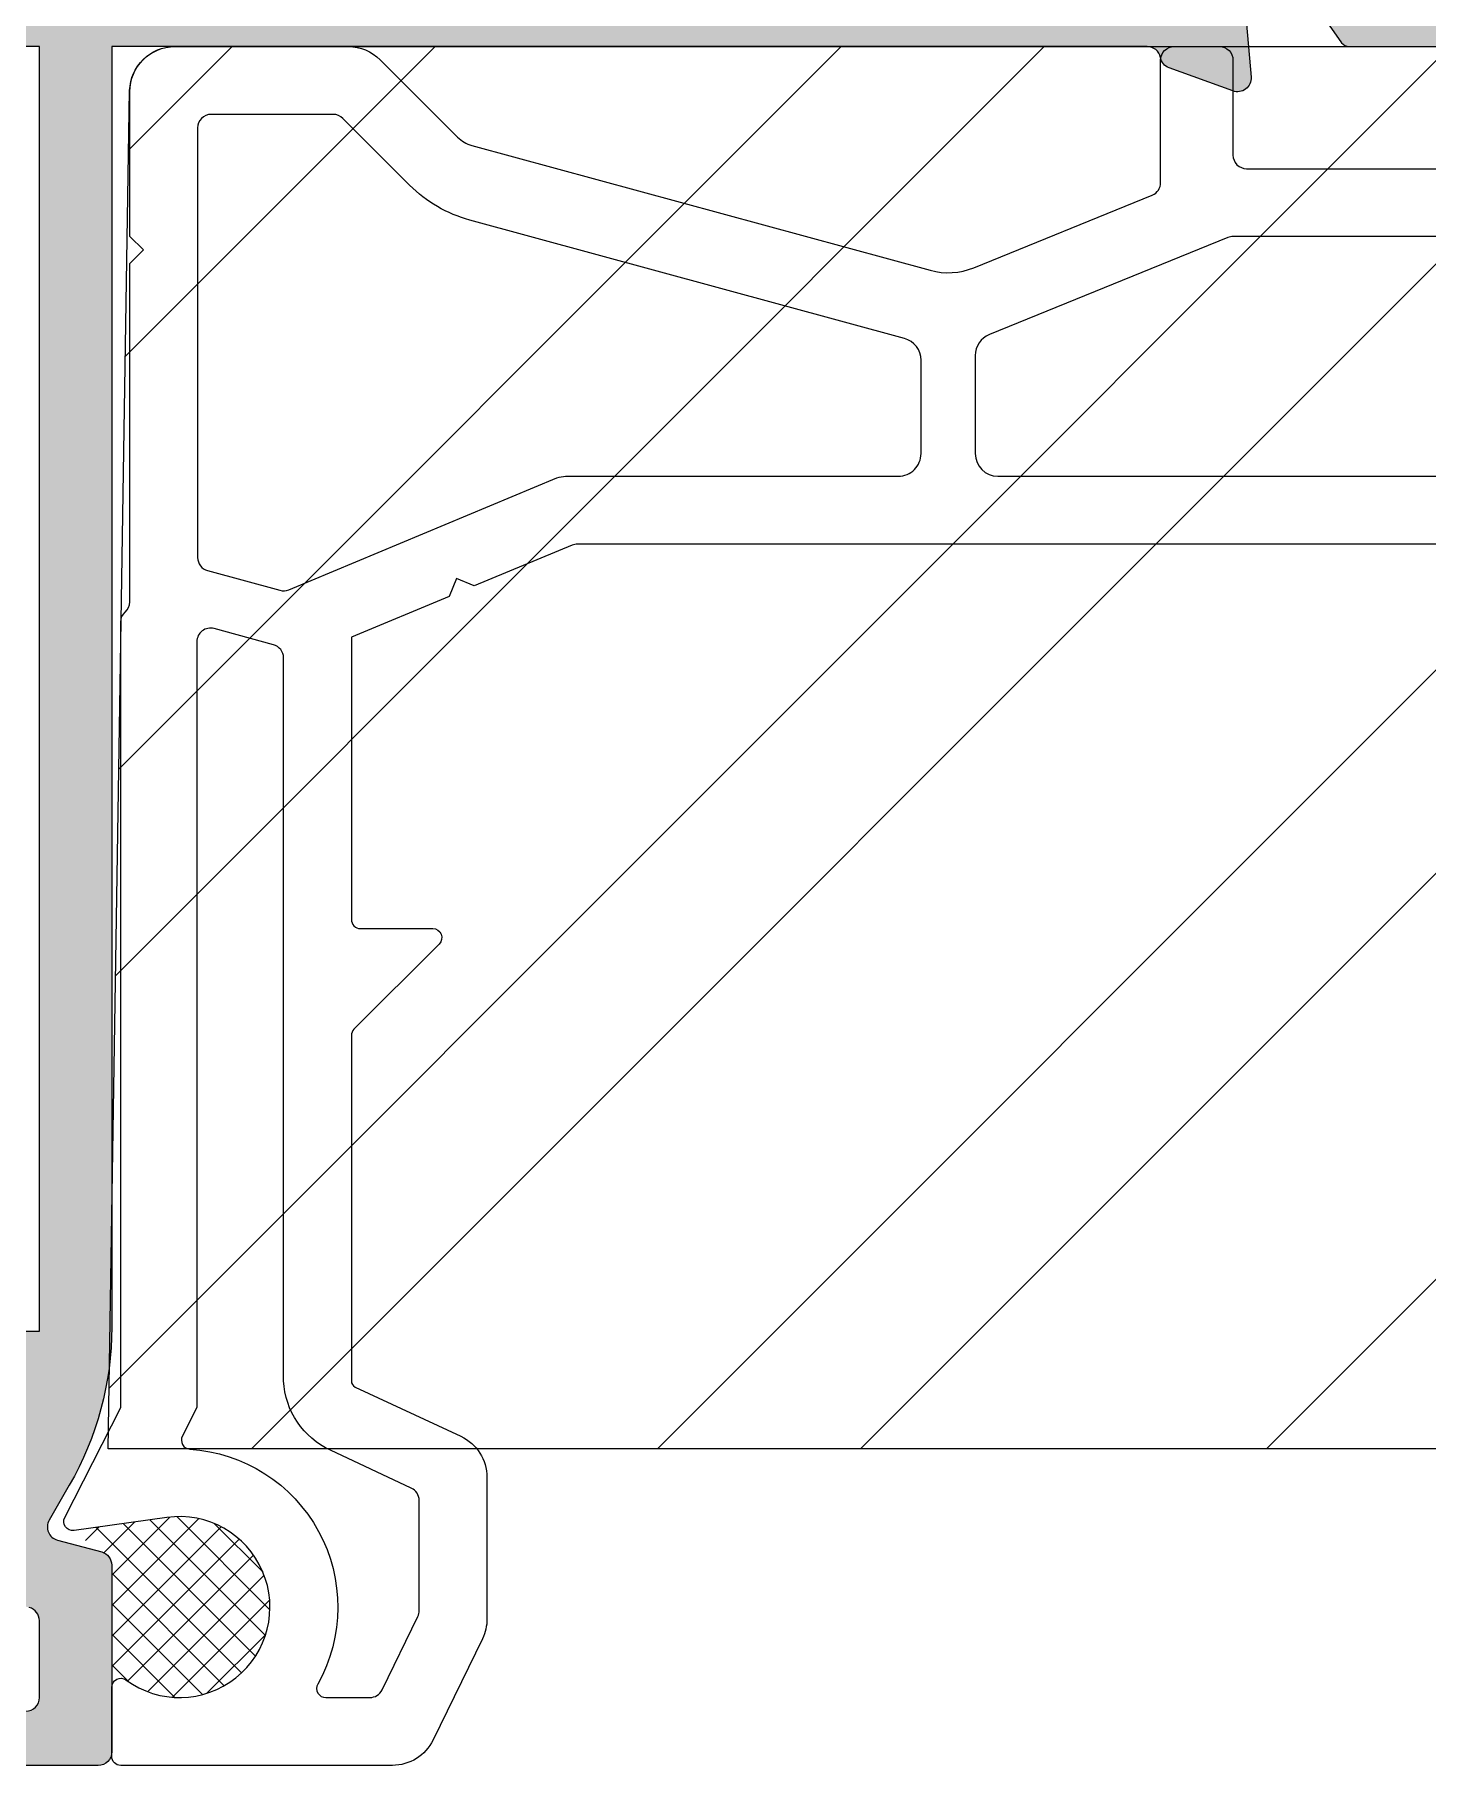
# Model space of a CAD drawing. Header units: millimetres. Extents: x 221 to 2771, y 196 to 840.
# Drawn here: x 599.53 to 605.69, y 786.69 to 794.34 of the extents above; entities that cross this region are included whole.
import ezdxf

# ---------------------------------------------------------------- set-up
doc = ezdxf.new("R2010")
doc.units = ezdxf.units.MM

# ---------------------------------------------------------------- blocks, each defined once
blk = doc.blocks.new('937600')
at = {"ltscale": 10, "true_color": 0xfed100}
blk.add_hatch(color=40, dxfattribs=at).paths.add_polyline_path([(1547.88237995128, 2589.597341685048), (1545.966553233715, 2592.334110638787, 0.2447295994679576), (1545.80270933737, 2592.419414616057), (1542.338200970781, 2592.419414616057, 0.2446984432265046), (1542.174370561923, 2592.334129903325), (1540.258050821073, 2589.59734168515, -0.244698443229239), (1540.012305207787, 2589.469414616056), (1539.751562038195, 2589.469414616056, -0.1316524975878347), (1539.151562038194, 2589.630184131516), (1537.486895248162, 2590.59127995085, 0.1316524975909414), (1537.381895248162, 2590.619414616054), (1537.070215386141, 2590.619414616054, 0.4142135623735969), (1536.670215386141, 2590.219414616056), (1536.670215386141, 2586.819414616055, 0.4142135623722245), (1537.070215386141, 2586.419414616053), (1537.381895248162, 2586.419414616053, 0.1316524975844648), (1537.486895248162, 2586.447549281262), (1539.151562038194, 2587.408645100595, -0.1316524975861845), (1539.751562038194, 2587.569414616055), (1541.001382603835, 2587.569414616055, 0.2446984432270405), (1541.247128217122, 2587.697341685149), (1543.163447957972, 2590.434129903328, -0.244698443230316), (1543.327278366829, 2590.519414616056), (1544.813152405453, 2590.519414616052, -0.2446984432284103), (1544.976982814311, 2590.434129903328), (1546.893302555161, 2587.697341685149, 0.2446984432273968), (1547.139048168448, 2587.569414616055), (1548.388868734089, 2587.569414616055, -0.1316524975861845), (1548.988868734089, 2587.408645100595), (1550.653535524121, 2586.447549281262, 0.1316524975844648), (1550.758535524121, 2586.419414616053), (1551.070215386141, 2586.419414616053, 0.4002778265251162), (1551.469758258792, 2586.80029674708), (1551.469758258792, 2590.119414616021), (1551.469758470221, 2590.238528065873, 0.4002810346958955), (1551.070215386141, 2590.619414616054), (1550.75853552412, 2590.619414616054, 0.1316524975914734), (1550.653535524121, 2590.59127995085), (1548.988868734088, 2589.630184131513, -0.1316524975870561), (1548.388868734088, 2589.469414616056), (1548.128125564496, 2589.469414616056, -0.2446984431217961)])
at = {"color": 40, "ltscale": 10, "true_color": 0xfed100}
blk.add_lwpolyline([(1551.470215386141, 2590.219414616056, 0.4142135623730951), (1551.070215386141, 2590.619414616054), (1550.758535524121, 2590.619414616054, 0.131652497587379), (1550.653535524121, 2590.59127995085), (1548.988868734089, 2589.630184131516, -0.1316524975873898), (1548.388868734089, 2589.469414616056), (1548.128125564496, 2589.469414616056, -0.2446984432290403), (1547.882379951209, 2589.59734168515), (1545.966553233715, 2592.334110638787, 0.2447295994633319), (1545.80270933737, 2592.419414616057), (1542.338200970781, 2592.419414616057, 0.2446984432290396), (1542.174370561923, 2592.334129903325), (1540.258050821074, 2589.59734168515, -0.2446984432290477), (1540.012305207787, 2589.469414616056), (1539.751562038194, 2589.469414616056, -0.1316524975873808), (1539.151562038194, 2589.630184131516), (1537.486895248162, 2590.59127995085, 0.1316524975873792), (1537.381895248162, 2590.619414616054), (1537.070215386141, 2590.619414616054, 0.4142135623730951), (1536.670215386141, 2590.219414616056), (1536.670215386141, 2586.819414616055, 0.414213562373091), (1537.070215386141, 2586.419414616053), (1537.381895248162, 2586.419414616053, 0.1316524975873785), (1537.486895248162, 2586.447549281262), (1539.151562038194, 2587.408645100595, -0.1316524975873824), (1539.751562038194, 2587.569414616055), (1541.001382603835, 2587.569414616055, 0.244698443229043), (1541.247128217122, 2587.697341685149), (1543.163447957972, 2590.434129903328, -0.2446984432290456), (1543.327278366829, 2590.519414616056), (1544.813152405453, 2590.519414616052, -0.2446984432290492), (1544.976982814311, 2590.434129903328), (1546.893302555161, 2587.697341685149, 0.2446984432290454), (1547.139048168448, 2587.569414616055), (1548.388868734089, 2587.569414616055, -0.1316524975873801), (1548.988868734089, 2587.408645100595), (1550.653535524121, 2586.447549281262, 0.1316524975874262), (1550.758535524121, 2586.419414616053), (1551.070215386141, 2586.419414616053, 0.4142135623730992), (1551.470215386141, 2586.819414616055)], format="xyb", close=True, dxfattribs=at)
blk = doc.blocks.new('50S14')
at = {"ltscale": 10}
h = blk.add_hatch(color=252, dxfattribs=at)
h.paths.add_polyline_path([(-107.0316633276293, -174.2348603060191), (-107.0316633276293, -173.9348603060298, -0.4142135623734542), (-106.7316633276118, -173.6348603060069), (-106.4385787116021, -173.6348603060069, -0.1378721067443939), (-106.2822758219804, -173.6787950668477), (-104.787966217194, -174.5909255452138, 0.5855240683147054), (-104.3316633276322, -174.3348603060203), (-104.3316633276322, -174.1172793785522, 0.1925696473190736), (-104.8833196047494, -172.7380402910794), (-105.927306388015, -171.6417461691422, -0.3999714640781722), (-105.9273063880096, -171.2279744429006), (-104.8833196047885, -170.131680321068, 0.1925696473236248), (-104.3316633276322, -168.7524412335156), (-104.3316633276322, -168.5348603060283, 0.4720450111780245), (-104.6893052228911, -168.2404500278149), (-105.3512217644698, -168.6226077212759), (-106.2822758219795, -169.1909255452006, -0.1378721067295342), (-106.4385787115848, -169.2348603060423), (-106.7316633276373, -169.2348603060423, -0.4142135623734244), (-107.0316633276293, -168.9348603060503), (-107.0316633276293, -168.7494354371506), (-107.0316633276293, -165.3494354371505), (-107.0316633276293, -165.1640105682504, 0.1826758136856121), (-107.1566633276293, -164.8332916543773, -0.6457513110732706), (-106.9316633276253, -164.3348603060181), (-106.7316633276337, -164.3348603060181), (-104.8292656344161, -164.8446062316161, -0.2679491923812928), (-104.6171336000393, -165.0567382659829), (-104.6021906753581, -165.112506019861, 0.5773502688967477), (-104.1002808932894, -165.2469923404105), (-103.8323059116087, -164.9790173587444, 0.1763269807359087), (-103.7455795367428, -164.7930320476585), (-103.5328049182231, -162.3610070288228, 0.548618786638854), (-103.9342693705808, -162.0529525197976), (-105.345102626487, -162.5664538304391, 0.2637246697106664), (-105.5370799555226, -162.7916109613329, -0.3595082375259776), (-105.8316633275867, -163.0348603060302), (-107.3316589099218, -163.0348603063226), (-107.7209760423616, -163.0348603062739), (-128.7316633276209, -163.0348603060302), (-128.7316633276191, -134.7262723180147, 0.1316524975863685), (-129.6694855011015, -131.2262723180775), (-130.1151027155615, -130.4544406618688, -0.4931454260172502), (-129.9329408079279, -130.0146629139417), (-128.9540176140931, -129.7523612347154, 0.3394542588718448), (-128.7316633276191, -129.462583486833), (-128.7316633276191, -125.3348603060349, 0.4142135623750101), (-129.031663327612, -125.0348603060429), (-131.8258671392309, -125.0348603060429, 0.3639702342745288), (-132.121309465118, -125.2827658527344), (-132.2271056535242, -125.8827658527675, 0.4663076581460308), (-131.9316633276198, -126.234860306055), (-130.6316633276087, -126.234860306055, -0.4142135623735054), (-130.3316633276177, -126.5348603060452), (-130.3316633276177, -128.2348603060509, -0.3394542588718448), (-130.5540176140917, -128.5246380539334), (-131.7652718397371, -128.8491926455117, 0.1989123674490532), (-131.9474337472489, -128.9889703933227), (-132.2914709487691, -129.5848603061459, 0.2679491924676702), (-132.29147094876, -129.8848603059655), (-131.338843004572, -131.5348603060374, -0.5773502691865867), (-132.2048684083607, -133.034860306032), (-137.0584582468687, -133.034860306032, -0.5773502691864597), (-137.9244836506582, -131.5348603060397), (-136.9718557064721, -129.8848603059619, 0.2679491924497508), (-136.9718557064502, -129.5848603061581), (-137.3158929079777, -128.9889703933231, 0.1989123674430259), (-137.4980548154967, -128.849192645514), (-138.7093090411477, -128.5246380539302, -0.3394542588669976), (-138.9316633276162, -128.2348603060468), (-138.9316633276162, -126.5348603060488, -0.4142135623753175), (-138.6316633276188, -126.234860306055), (-137.3316633276177, -126.234860306055, 0.4663076581372916), (-137.0362210017151, -125.8827658527771), (-137.1420171901068, -125.2827658527463, 0.3639702342839328), (-137.4374595160011, -125.0348603060429), (-140.2316633276182, -125.0348603060484, 0.4142135623838832), (-140.5316633276111, -125.3348603060317), (-140.5316633276111, -126.5348603060429), (-140.5316633276111, -129.4625834868361, 0.3394542588724441), (-140.3093090411435, -129.752361234715), (-139.3303858473032, -130.0146629139399, -0.4931454260466112), (-139.1482239396832, -130.4544406618911), (-139.3101242967437, -130.7348603060386), (-139.593841154126, -131.2262723180738, 0.1316524975859529), (-140.5316633276111, -134.7262723180188), (-140.5316633276238, -137.2348603060282), (-140.5316633276238, -163.0348603060302), (-163.4316633276289, -163.0348603060302, -0.3595082375652164), (-163.7262466997349, -162.7916109613329, 0.2637246697108998), (-163.9182240287705, -162.5664538304391), (-165.3290572846731, -162.0529525197985, 0.548618786642126), (-165.7305217370345, -162.3610070288228), (-165.5177471185166, -164.7930320476439, 0.1763269807663559), (-165.4310207436351, -164.979017358758), (-165.163045761969, -165.2469923404101, 0.5773502688964338), (-164.6611359798994, -165.1125060198606), (-164.6461930551673, -165.0567382657914, -0.2679491922171351), (-164.4340610208305, -164.8446062316129), (-162.5316633276238, -164.3348603060181), (-162.3316633276331, -164.3348603060181, -0.645751311074018), (-162.1066633276282, -164.8332916543773, 0.1826758136856121), (-162.2316633276282, -165.1640105682504), (-162.2316633276282, -165.3494354371505), (-162.2316633276282, -168.7494354371506), (-162.2316633276282, -168.9348603060507, -0.4142135623747699), (-162.531663327622, -169.2348603060423), (-162.8247479436727, -169.2348603060423, -0.1378721067273603), (-162.981050833278, -169.190925545201), (-163.9121048907932, -168.6226077212732), (-164.5740214323673, -168.2404500278144, 0.4720450111767254), (-164.9316633276253, -168.5348603060279), (-164.9316633276253, -168.7524412335179, 0.1925696473261215), (-164.3800070504553, -170.1316803210825), (-163.3360202672488, -171.2279744429002, -0.3999714640774854), (-163.3360202672434, -171.6417461691422), (-164.3800070505072, -172.7380402910794, 0.1925696473193678), (-164.9316633276253, -174.1172793785518), (-164.9316633276253, -174.3348603060199, 0.5855240683163769), (-164.4753604380626, -174.5909255452125), (-162.9810508332735, -173.6787950668454, -0.137872106746101), (-162.8247479436491, -173.6348603060069), (-162.5316633276457, -173.6348603060069, -0.4142135623797253), (-162.2316633276282, -173.9348603060362), (-162.2316633276282, -177.7057100438647, 0.1826758136924784), (-162.1066633276282, -178.0364289577301, -0.6457513110576659), (-162.3316633276222, -178.5348603060302), (-162.5316633276238, -178.5348603060302), (-164.4340610208305, -178.0251143804358, -0.267949192194762), (-164.6461930551609, -177.81298234628), (-164.6611359799285, -177.7572145921067, 0.5773502688401332), (-165.163045761989, -177.6227282716586), (-165.4310207436561, -177.8907032533684, 0.1763269807280057), (-165.5177471185157, -178.0766885644471), (-165.7305217370363, -180.5087135832373, 0.5486187866409589), (-165.3290572846649, -180.8167680922465), (-163.9182240287923, -180.3032667816169, 0.2637246696943547), (-163.7262466997204, -180.0781096507162, -0.3595082375884101), (-163.4316633276353, -179.834860306019), (-160.9316633276217, -179.834860306019, 0.4142135623724582), (-160.6316633276297, -179.5348603060279), (-160.6316633276297, -175.1348603060123, -0.4142135623783869), (-160.3316633276268, -174.834860306019), (-134.6316633276288, -174.834860306019), (-108.9316633276253, -174.834860306019, -0.4142135623758867), (-108.6316633276278, -175.1348603060142), (-108.6316633276278, -179.5348603060279, 0.414213562372751), (-108.3316633276359, -179.834860306019), (-105.8316633276322, -179.834860306019, -0.359508237598308), (-105.5370799555371, -180.0781096507162, 0.2637246696951139), (-105.3451026264652, -180.3032667816169), (-103.9342693705844, -180.8167680922502, 0.5486187866423297), (-103.5328049182231, -180.5087135832255), (-103.7455795367409, -178.0766885644616, 0.1763269807370048), (-103.8323059116015, -177.8907032533689), (-104.1002808932685, -177.6227282716591, 0.577350268840072), (-104.602190675329, -177.7572145921072), (-104.6171336001157, -177.8129823463532, -0.2679491921321553), (-104.8292656344315, -178.0251143804371), (-106.7316633276337, -178.5348603060302), (-106.9316633276344, -178.5348603060302, -0.6457513110616049), (-107.1566633276293, -178.0364289577296, 0.1826758136952282), (-107.0316633276293, -177.7057100438624), (-107.0316633276293, -177.6348603060192)])
h.paths.add_polyline_path([(-159.5816633276286, -164.7348603060445), (-134.6316633276297, -164.7348603060441), (-109.6816633276289, -164.7348603060441), (-109.6816633276289, -166.0348603060438, 0.4142135623730475), (-109.3816633276297, -166.334860306044), (-108.9316633276271, -166.334860306044, -0.4142135623730951), (-108.6316633276269, -166.6348603060437), (-108.6316633276269, -171.334860306044, -0.4142135623730951), (-108.9316633276271, -171.6348603060442), (-109.3816633276297, -171.6348603060442, 0.4142135623724465), (-109.6816633276289, -171.9348603060439), (-109.6816633276289, -173.2348603060441), (-134.6316633276288, -173.2348603060441), (-159.5816633276286, -173.2348603060445), (-159.5816633276286, -171.9348603060453, 0.4142135623728716), (-159.8816633276288, -171.6348603060455), (-160.3316633276304, -171.6348603060455, -0.414213562373177), (-160.6316633276306, -171.3348603060454), (-160.6316633276315, -166.6348603060455, -0.4142135623730124), (-160.3316633276304, -166.3348603060454), (-159.8816633276288, -166.3348603060454, 0.4142135623728716), (-159.5816633276286, -166.0348603060452)], flags=16)
h.paths.add_polyline_path([(-138.9316633276135, -134.6348603060669), (-130.3316633276177, -134.6348603060669), (-130.3316633276222, -144.5348603060302), (-130.3316633276213, -163.0348603060374), (-134.6316633276297, -163.0348603060384), (-138.9316633276098, -163.0348603060429)], flags=16)
at = {"color": 252, "ltscale": 10}
for points in [[(-103.7455795367428, -164.7930320476585), (-103.5328049182231, -162.3610070288228, 0.548618786638854), (-103.9342693705808, -162.0529525197976), (-105.345102626487, -162.5664538304391, 0.2637246697106664), (-105.5370799555226, -162.7916109613329, -0.3595082375259776), (-105.8316633275867, -163.0348603060302), (-107.3316589099218, -163.0348603063226), (-107.7209760423616, -163.0348603062739), (-128.7316633276209, -163.0348603060302), (-128.7316633276191, -134.7262723180147, 0.1316524975863685), (-129.6694855011015, -131.2262723180775), (-130.1151027155615, -130.4544406618688, -0.4931454260172502), (-129.9329408079279, -130.0146629139417), (-128.9540176140931, -129.7523612347154, 0.3394542588718448), (-128.7316633276191, -129.462583486833), (-128.7316633276191, -125.3348603060349, 0.4142135623750101), (-129.031663327612, -125.0348603060429), (-131.8258671392309, -125.0348603060429, 0.3639702342745288)], [(-130.6316633276087, -126.234860306055, -0.4142135623735054), (-130.3316633276177, -126.5348603060452), (-130.3316633276177, -128.2348603060509, -0.3394542588718448), (-130.5540176140917, -128.5246380539334)]]:
    blk.add_lwpolyline(points, format="xyb", dxfattribs=at)
blk.add_lwpolyline([(-138.9316633276135, -134.6348603060669), (-130.3316633276177, -134.6348603060669), (-130.3316633276222, -144.5348603060302), (-130.3316633276222, -163.0348603060374), (-134.6316633276297, -163.0348603060384), (-138.9316633276098, -163.0348603060429)], close=True, dxfattribs=at)
at = {"xscale": -1}
blk.add_blockref('937600', (1444.438552058516, -2755.454274922079), dxfattribs=at)
blk = doc.blocks.new('A02110')
at = {"color": 31}
for points in [[(2086.684703713712, 5268.477844598383), (2086.684703713712, 5275.959376874218, -0.2134217651394822), (2086.784703713504, 5276.182983671672, 0.2134217651385462), (2086.884703713298, 5276.406590469125), (2086.884703713298, 5293.769251287924), (2088.123193265942, 5296.199923894901, 0.6068148963117069), (2087.917157340913, 5296.488775608599), (2085.863049915219, 5296.200089636422, -1.485656834821649), (2086.766521895116, 5299.794102078387, 0.6141312683274195), (2087.084703713298, 5299.955449708836), (2087.084703713298, 5301.480625773906, 0.414213562374748), (2086.884703713298, 5301.680625773906), (2080.876377821476, 5301.680625773906, 0.2867453857592066), (2079.977583775176, 5301.118996920695), (2078.885909666998, 5298.880733302945, 0.113935608301522), (2078.784703713297, 5298.442362156156), (2078.784703713297, 5295.3121795483, 0.2914734195860821), (2079.362085451557, 5294.405871761262), (2081.698096452558, 5293.316571941961, -0.2914734195868772), (2081.784703713297, 5293.180625773904), (2081.784703713297, 5285.546311198839, -0.1989123673847475), (2081.726125069535, 5285.404889842603), (2079.843282357061, 5283.522047130127, 0.6681786379194835), (2079.984703713298, 5283.18062577389), (2081.584703713298, 5283.18062577389, -0.4142135623786107), (2081.784703713297, 5282.980625773891), (2081.784703713297, 5276.737405224356), (2079.619312829756, 5275.835847866874), (2079.457668024466, 5275.44358398003), (2079.065404137621, 5275.60522878532), (2076.900013254078, 5274.703671427838, -0.0989510777032065), (2076.784703713297, 5274.680625773906), (2039.184703713295, 5274.680625773906, -0.0989510777045676), (2039.069394172517, 5274.703671427838), (2036.904003288975, 5275.60522878532), (2036.51173940213, 5275.44358398003), (2036.350094596839, 5275.835847866874), (2034.184703713298, 5276.737405224356), (2034.184703713298, 5282.980625773891, -0.4142135623759123), (2034.384703713298, 5283.18062577389), (2035.984703713298, 5283.18062577389, 0.668178637920957), (2036.126125069535, 5283.522047130127), (2034.243282357061, 5285.404889842603, -0.1989123673810713), (2034.184703713298, 5285.546311198839), (2034.184703713298, 5293.180625773905, -0.2914734195882184), (2034.271310974037, 5293.316571941961), (2036.607321975039, 5294.405871761264, 0.2914734195862827), (2037.184703713298, 5295.3121795483), (2037.184703713298, 5298.442362156156, 0.1139356083030028), (2037.083497759597, 5298.880733302945), (2035.99182365142, 5301.118996920695, 0.2867453857592207), (2035.093029605121, 5301.680625773906), (2029.084703713298, 5301.680625773906, 0.4142135623748192), (2028.884703713298, 5301.480625773906), (2028.884703713298, 5299.955449708836, 0.6141312683273615), (2029.20288553148, 5299.794102078387, -1.485656834821649), (2030.106357511377, 5296.200089636422), (2028.052250085684, 5296.488775608599, 0.6068148963116977), (2027.846214160654, 5296.199923894901), (2029.084703713298, 5293.769251287924), (2029.084703713298, 5276.406590469125, 0.2134217651400282), (2029.184703713091, 5276.182983671672, -0.2134217651373046), (2029.284703712883, 5275.959376874218), (2029.284703712884, 5268.477844598383), (2029.584703712884, 5268.177844598389), (2029.284703712884, 5267.877844598383), (2029.284703712884, 5264.680625773905, 0.4142135623729307), (2030.284703712884, 5263.680625773906), (2034.116074562781, 5263.680625773906, 0.1989123673807554), (2034.823181343968, 5263.97351899272), (2036.533145019068, 5265.683482667819, -0.1306301045557705), (2036.849183316643, 5265.866795522274), (2046.990653145267, 5268.627941962632, -0.1644935963709427), (2047.949869443097, 5268.570081673677), (2051.897736858923, 5266.964273694346, -0.3050905317345852), (2052.084703712883, 5266.686382514392), (2052.084703712883, 5263.980625773906, 0.4142135623756103), (2052.384703712883, 5263.680625773906), (2053.384703712883, 5263.680625773906, 0.4142135623735869), (2053.684703712883, 5263.980625773906), (2053.684703712883, 5266.080625773905, -0.4142135623738342), (2053.984703712883, 5266.380625773905), (2061.984703713712, 5266.380625773905, -0.4142135623717015), (2062.284703713712, 5266.080625773906), (2062.284703713712, 5263.980625773906, 0.4142135623741505), (2062.584703713713, 5263.680625773906), (2063.584703713712, 5263.680625773906, 0.4142135623741228), (2063.884703713712, 5263.980625773906), (2063.884703713712, 5266.686382514391, -0.3050905317400648), (2064.071670567672, 5266.964273694345), (2068.0195379835, 5268.570081673677, -0.16449359636927), (2068.978754281328, 5268.627941962632), (2079.120224109953, 5265.866795522273, -0.1306301045553734), (2079.436262407527, 5265.683482667819), (2081.146226082628, 5263.973518992719, 0.1989123673792086), (2081.853332863814, 5263.680625773906), (2085.684703713712, 5263.680625773906, 0.4142135623731988), (2086.684703713712, 5264.680625773906), (2086.684703713712, 5267.877844598383), (2086.384703713712, 5268.177844598389)], [(2030.613123245936, 5294.688087367946, 0.5507094558110703), (2033.442612068074, 5299.883328476608, -0.5721834887358673), (2033.617349688347, 5300.180625773906), (2034.593134123593, 5300.180625773906, -0.2867453857607326), (2034.862772337482, 5300.012137117943), (2035.654341927187, 5298.389178947293, -0.1139356083045356), (2035.684703713298, 5298.257667603257), (2035.684703713298, 5295.821835756946, -0.2914734195873208), (2035.51148919182, 5295.549943420834), (2033.721387486027, 5294.715205286548, 0.2769396759986709), (2032.684703713298, 5293.180625773908), (2032.684703713298, 5277.195991197992, -0.3383337160489937), (2032.463513826823, 5276.906527960246), (2031.147003183279, 5276.548090895545, -0.4943955876028999), (2030.768193069749, 5276.837554133293), (2030.768193069749, 5293.769251287924), (2030.447974485821, 5294.3977156448, -0.5387713605425271)], [(2080.284703713298, 5295.821835756946), (2080.284703713298, 5298.257667603257, -0.1139356082987668), (2080.315065499409, 5298.389178947293), (2081.106635089113, 5300.012137117943, -0.2867453857568838), (2081.376273303003, 5300.180625773906), (2082.352057738249, 5300.180625773906, -0.5721834887357369), (2082.526795358522, 5299.883328476608, 0.550709455810998), (2085.356284180659, 5294.688087367946, -0.5387713605433307), (2085.521432940775, 5294.3977156448), (2085.201214356846, 5293.769251287924), (2085.201214356846, 5276.837554133293, -0.4943955876010402), (2084.822404243317, 5276.548090895545), (2083.505893599773, 5276.906527960246, -0.3383337160466393), (2083.284703713297, 5277.195991197994), (2083.284703713297, 5293.180625773915, 0.2769396759980626), (2082.248019940568, 5294.715205286548), (2080.457918234776, 5295.549943420834, -0.2914734195861531)], [(2030.784703712884, 5265.480625773906), (2030.784703712884, 5274.976527501594, -0.3383337160472871), (2031.00589359936, 5275.265990739343), (2032.605893599771, 5275.70161145117, -0.1666011821678239), (2032.800013254076, 5275.68910255949), (2038.732704395479, 5273.219035197126, 0.0989510776998697), (2038.92488696344, 5273.180625773906), (2046.284703712899, 5273.180625773906, -0.4142135623734865), (2046.784703712899, 5272.680625773905), (2046.784703712899, 5270.616435753045, -0.3383337160472547), (2046.41605390211, 5270.133997023469), (2036.805704055587, 5267.517454873492, 0.130630104557144), (2035.472484847288, 5266.744142839598), (2033.996835747239, 5265.26849373955, -0.1989123673785018), (2033.784703712884, 5265.180625773906), (2031.084703712884, 5265.180625773906, -0.4142135623736916)], [(2069.184703713696, 5270.616435753045), (2069.184703713696, 5272.680625773906, -0.4142135623732202), (2069.684703713696, 5273.180625773906), (2077.044520463156, 5273.180625773906, 0.0989510776981749), (2077.236703031116, 5273.219035197126), (2083.16939417252, 5275.68910255949, -0.1666011821678239), (2083.363513826825, 5275.70161145117), (2084.963513827237, 5275.265990739343, -0.3383337160461291), (2085.184703713712, 5274.976527501594), (2085.184703713712, 5265.480625773906, -0.4142135623728037), (2084.884703713712, 5265.180625773906), (2082.184703713712, 5265.180625773906, -0.1989123673785018), (2081.972571679356, 5265.26849373955), (2080.496922579308, 5266.744142839598, 0.1306301045570541), (2079.163703371008, 5267.517454873492), (2069.553353524486, 5270.133997023469, -0.3383337160476839)], [(2047.9847037129, 5270.511654630269), (2047.9847037129, 5272.680625773906, -0.4142135623732202), (2048.4847037129, 5273.180625773906), (2067.484703713696, 5273.180625773906, -0.4142135623732202), (2067.984703713696, 5272.680625773906), (2067.984703713696, 5270.511654630269, -0.3050905317354242), (2067.673092290428, 5270.048502663678), (2062.397736859751, 5267.902734593952, -0.0968800440917051), (2062.284703713712, 5267.880625773905), (2053.684703712884, 5267.880625773905, -0.0968800440910017), (2053.571670566844, 5267.902734593952), (2048.296315136167, 5270.048502663677, -0.3050905317365377)]]:
    blk.add_lwpolyline(points, format="xyb", close=True, dxfattribs=at)
blk = doc.blocks.new('D09113-2D')
h = blk.add_hatch()
h.set_pattern_fill('ANSI32', color=256, angle=359.9999999999991, style=0)
h.set_pattern_definition([(314.999999999999, (2548.166777598104, 4133.597395654474), (-6.735192090801975, -6.735192090801755), []), (314.999999999999, (2552.656907598104, 4133.597395654473), (-6.735192090801975, -6.735192090801755), [])])
h.paths.add_polyline_path([(5025.669574722655, 1594.987437025575), (5025.187844847473, 1564.961148517379, -0.4065337477443351), (5024.188190450024, 1563.987437025587), (4968.788190449197, 1563.987437025588, -0.4065337477447459), (4967.788536051748, 1564.961148517382), (4967.313876247103, 1594.987437025576)])
blk.add_lwpolyline([(5025.187844847473, 1564.961148517385), (5025.669574722655, 1594.987437025575), (4967.313876247103, 1594.987437025575), (4967.788536051748, 1564.961148517385, 0.4065337477456257), (4968.788190449197, 1563.987437025588), (5024.188190450024, 1563.987437025588, 0.4065337477456139)], format="xyb", close=True)

msp = doc.modelspace()

# ---------------------------------------------------------------- hatches: boundary and pattern name
h = msp.add_hatch()
h.set_pattern_fill('ANSI37', color=32, scale=0.03, angle=180, style=0)
h.set_pattern_definition([(224.9999999999997, (1109.054002516104, 933.685792197688), (0.0673519209080186, -0.0673519209080187), []), (315, (1109.054002516104, 933.685792197688), (0.0673519209080187, 0.0673519209080186), [])])
h.paths.add_polyline_path([(599.8693049061458, 787.572556257358), (599.8693049061458, 787.0320468342197, -0.6141312683917499), (599.9329412697821, 787.064316360304, 1.485656834821666), (600.1136356657626, 787.7831188486962), (599.7028141806245, 787.725381654267, -0.0995082532607401), (599.6870761531743, 787.7263071258799), (599.8265774110162, 787.6300163354608, -0.1573523633972758), (599.8569061065625, 787.6090819431001, -0.1651006681940717)])

# ---------------------------------------------------------------- block references
at = {"lineweight": -2, "xscale": -0.2, "yscale": 0.2, "zscale": 0.2, "rotation": 180}
msp.add_blockref('50S14', (625.6156375716685, 761.6800395599967), dxfattribs=at)
at = {"xscale": -0.2, "yscale": 0.2, "zscale": 0.2, "rotation": 180}
msp.add_blockref('A02110', (194.0923641634872, 1847.023136775981), dxfattribs=at)
at = {"color": 7, "xscale": -0.2, "yscale": 0.2, "zscale": 0.2, "rotation": 180}
msp.add_blockref('D09113-2D', (-393.6090401908293, 1107.08449902632), dxfattribs=at)

doc.saveas('drawing.dxf')
